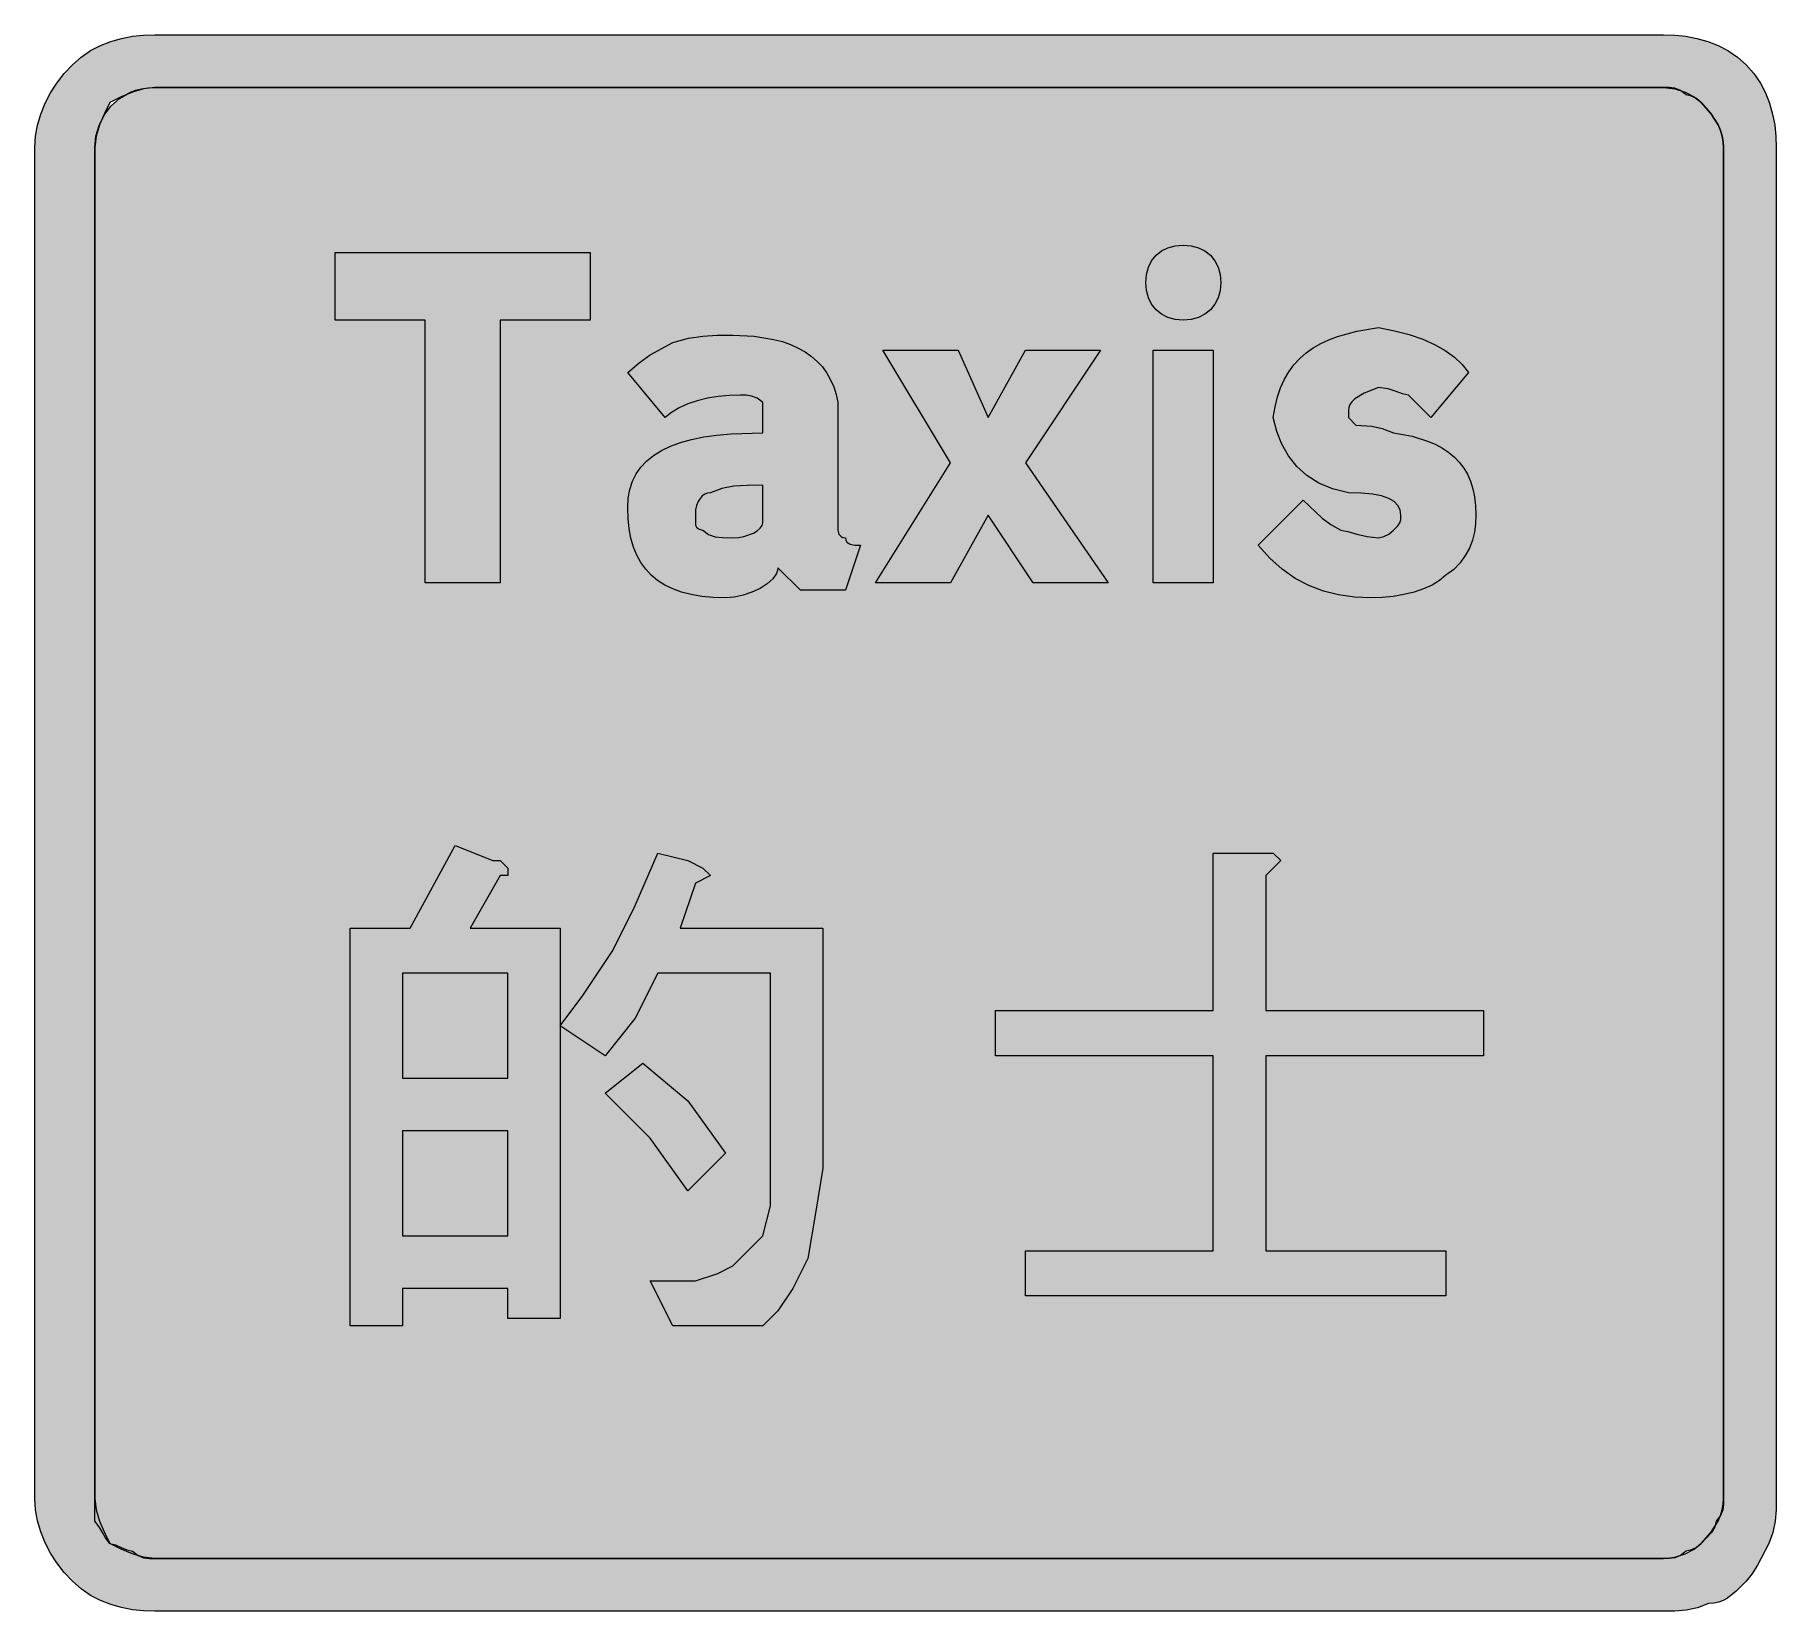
# Model space of a CAD drawing. Header units: metres. Extents: x 145 to 423, y 9 to 261.
import ezdxf

# ---------------------------------------------------------------- set-up
doc = ezdxf.new("R2010")
doc.units = ezdxf.units.M
doc.layers.add('FILL_BLACK_000000', color=7, linetype='Continuous', true_color=0x000000)
doc.layers.add('FILL_WHITE_FFFFFF', color=7, linetype='Continuous', true_color=0xffffff)

msp = doc.modelspace()

# ---------------------------------------------------------------- hatches: boundary and pattern name
at = {"layer": 'FILL_BLACK_000000', "true_color": 0x000000}
h = msp.add_hatch(color=7, dxfattribs=at)
h.dxf.hatch_style = 1
h.paths.add_polyline_path([(406.89, 261.06), (408.67, 260.88), (410.43, 260.55), (412.14, 260.07), (413.8, 259.42), (415.38, 258.59), (416.89, 257.56), (418.29, 256.32), (419.53, 254.92), (420.56, 253.41), (421.39, 251.83), (422.04, 250.17), (422.52, 248.46), (422.85, 246.7), (423.03, 244.92), (423.09, 243.12), (423.09, 27.12), (423.07, 25.32), (422.94, 23.52), (422.58, 21.72), (421.89, 19.92), (420.09, 16.47), (419.19, 15.03), (418.29, 13.92), (416.68, 12.34), (415.29, 11.22), (414.61, 10.83), (413.9, 10.54), (413.14, 10.38), (412.29, 10.32), (410.49, 9.63), (408.69, 9.27), (406.89, 9.14), (405.09, 9.12), (163.89, 9.12), (162.09, 9.18), (160.31, 9.36), (158.55, 9.69), (156.84, 10.17), (155.18, 10.82), (153.6, 11.65), (152.09, 12.68), (150.69, 13.92), (149.4, 15.32), (148.23, 16.83), (147.21, 18.41), (146.34, 20.07), (145.64, 21.78), (145.12, 23.54), (144.8, 25.32), (144.69, 27.12), (144.69, 243.12), (144.8, 244.92), (145.12, 246.7), (145.64, 248.46), (146.34, 250.17), (147.21, 251.83), (148.23, 253.41), (149.4, 254.92), (150.69, 256.32), (152.09, 257.56), (153.6, 258.59), (155.18, 259.42), (156.84, 260.07), (158.55, 260.55), (160.31, 260.88), (162.09, 261.06), (163.89, 261.12), (405.09, 261.12), (406.89, 261.06)])
h.paths.add_polyline_path([(414.46, 244.92), (414.18, 245.82), (413.79, 246.72), (412.67, 248.52), (411.09, 250.32), (410.34, 250.92), (409.57, 251.33), (408.69, 251.52), (407.79, 252.21), (406.89, 252.57), (405.99, 252.7), (405.09, 252.72), (163.89, 252.72), (162.09, 252.51), (160.29, 251.97), (158.49, 251.2), (156.69, 250.32), (155.81, 248.52), (155.04, 246.72), (154.5, 244.92), (154.29, 243.12), (154.29, 27.12), (154.5, 25.32), (155.04, 23.52), (155.81, 21.72), (156.69, 19.92), (157.59, 19.73), (158.49, 19.32), (159.39, 18.91), (160.29, 18.72), (161.19, 18.03), (162.09, 17.67), (162.99, 17.54), (163.89, 17.52), (405.09, 17.52), (406.87, 17.73), (408.54, 18.27), (409.98, 19.04), (411.09, 19.92), (412.66, 21.72), (413.79, 23.52), (414.18, 24.42), (414.46, 25.32), (414.63, 26.22), (414.69, 27.12), (414.69, 243.12), (414.63, 244.02), (414.46, 244.92)], flags=16)
h = msp.add_hatch(color=7, dxfattribs=at)
h.dxf.hatch_style = 1
h.paths.add_polyline_path([(219.09, 173.52), (207.09, 173.52), (207.09, 215.52), (192.69, 215.52), (192.69, 226.32), (233.49, 226.32), (233.49, 215.52), (219.09, 215.52), (219.09, 173.52)])
h = msp.add_hatch(color=7, dxfattribs=at)
h.dxf.hatch_style = 1
h.paths.add_polyline_path([(334.18, 220.23), (333.86, 219.06), (333.34, 218.04), (332.64, 217.17), (331.77, 216.47), (330.75, 215.95), (329.58, 215.63), (328.29, 215.52), (327, 215.63), (325.83, 215.95), (324.81, 216.47), (323.94, 217.17), (323.24, 218.04), (322.72, 219.06), (322.4, 220.23), (322.29, 221.52), (322.4, 222.81), (322.72, 223.98), (323.24, 225), (323.94, 225.87), (324.81, 226.57), (325.83, 227.09), (327, 227.41), (328.29, 227.52), (329.58, 227.41), (330.75, 227.09), (331.77, 226.57), (332.64, 225.87), (333.34, 225), (333.86, 223.98), (334.18, 222.81), (334.29, 221.52), (334.18, 220.23)])
h = msp.add_hatch(color=7, dxfattribs=at)
h.dxf.hatch_style = 1
h.paths.add_polyline_path([(261.09, 201.12), (261.09, 202.32), (260.19, 203.01), (259.29, 203.37), (258.39, 203.5), (257.49, 203.52), (255.69, 203.46), (253.93, 203.29), (252.22, 203.01), (250.59, 202.62), (249.08, 202.11), (247.7, 201.49), (246.5, 200.76), (245.49, 199.92), (239.49, 207.12), (241.29, 208.71), (243.09, 209.97), (246.69, 211.92), (249.2, 212.61), (251.49, 212.97), (253.78, 213.1), (256.29, 213.12), (259.72, 212.95), (262.8, 212.44), (264.2, 212.07), (265.51, 211.6), (266.72, 211.05), (267.84, 210.42), (268.86, 209.7), (269.78, 208.9), (270.6, 208.02), (271.31, 207.04), (271.92, 205.99), (272.42, 204.85), (272.81, 203.63), (273.09, 202.32), (273.09, 181.92), (273.24, 181.32), (273.6, 180.91), (273.89, 180.77), (274.29, 180.72), (274.34, 180.32), (274.5, 180.03), (275.04, 179.67), (275.81, 179.54), (276.69, 179.52), (274.29, 172.32), (267.09, 172.32), (263.49, 175.92), (263.44, 175.47), (263.28, 175.02), (262.68, 174.16), (261.78, 173.35), (260.64, 172.62), (259.33, 172.01), (257.92, 171.53), (256.48, 171.23), (255.09, 171.12), (253.14, 171.18), (251.32, 171.34), (249.64, 171.63), (248.1, 172.02), (246.69, 172.53), (245.41, 173.14), (244.26, 173.88), (243.24, 174.72), (242.35, 175.68), (241.58, 176.74), (240.93, 177.93), (240.41, 179.22), (240, 180.63), (239.72, 182.14), (239.55, 183.78), (239.49, 185.52), (239.57, 187.04), (239.83, 188.45), (240.25, 189.75), (240.84, 190.94), (241.6, 192.03), (242.53, 193.01), (243.62, 193.89), (244.89, 194.67), (246.32, 195.35), (247.93, 195.94), (249.7, 196.43), (251.64, 196.83), (253.75, 197.13), (256.03, 197.35), (261.09, 197.52), (261.09, 199.92), (261.09, 201.12)])
h.paths.add_polyline_path([(250.34, 182.72), (250.48, 182.43), (250.89, 182.07), (251.49, 181.92), (252.41, 181.23), (253.44, 180.87), (254.7, 180.74), (256.29, 180.72), (257.19, 180.77), (258.05, 180.93), (259.59, 181.47), (260.2, 181.83), (260.68, 182.24), (260.98, 182.67), (261.09, 183.12), (261.09, 189.12), (258.6, 189.1), (256.44, 188.97), (254.51, 188.61), (252.69, 187.92), (252.24, 187.86), (251.81, 187.69), (251.4, 187.41), (251.04, 187.02), (250.73, 186.51), (250.5, 185.89), (250.34, 185.16), (250.29, 184.32), (250.29, 183.12), (250.34, 182.72)], flags=16)
h = msp.add_hatch(color=7, dxfattribs=at)
h.dxf.hatch_style = 1
h.paths.add_polyline_path([(375.03, 182.97), (374.85, 181.64), (374.52, 180.33), (374.04, 179.07), (373.39, 177.86), (372.56, 176.73), (371.53, 175.67), (370.29, 174.72), (369.28, 173.88), (368.08, 173.14), (366.7, 172.53), (365.19, 172.02), (363.56, 171.63), (361.85, 171.34), (360.09, 171.18), (358.29, 171.12), (355.65, 171.23), (353.11, 171.59), (350.7, 172.2), (348.39, 173.07), (346.2, 174.23), (344.12, 175.68), (342.15, 177.44), (340.29, 179.52), (347.49, 186.72), (350.49, 183.87), (351.88, 182.84), (353.49, 181.92), (354.6, 181.73), (356.04, 181.32), (357.71, 180.91), (359.49, 180.72), (360.37, 180.91), (361.14, 181.32), (361.89, 181.92), (362.58, 182.63), (362.94, 183.12), (363.07, 183.61), (363.09, 184.32), (362.98, 185.16), (362.62, 185.89), (362.01, 186.51), (361.14, 187.02), (359.98, 187.41), (358.53, 187.69), (356.77, 187.86), (354.69, 187.92), (352.16, 188.53), (349.95, 189.46), (348.05, 190.66), (346.44, 192.12), (345.12, 193.8), (344.06, 195.68), (343.25, 197.73), (342.69, 199.92), (342.97, 201.65), (343.36, 203.25), (343.86, 204.71), (344.47, 206.05), (345.18, 207.27), (346, 208.38), (346.92, 209.38), (347.94, 210.27), (349.06, 211.07), (350.27, 211.77), (351.58, 212.38), (352.98, 212.91), (356.06, 213.75), (359.49, 214.32), (362.08, 213.81), (364.44, 213.19), (366.58, 212.46), (368.49, 211.62), (370.18, 210.66), (371.64, 209.59), (372.88, 208.41), (373.89, 207.12), (367.89, 199.92), (364.29, 203.52), (363.37, 203.71), (362.34, 204.12), (361.08, 204.53), (359.49, 204.72), (357.22, 203.82), (355.74, 202.92), (355.26, 202.47), (354.93, 202.02), (354.75, 201.57), (354.69, 201.12), (354.69, 199.92), (355.89, 198.72), (358.44, 198.57), (360.11, 198.21), (361.89, 197.52), (364.87, 196.95), (367.5, 196.13), (368.67, 195.62), (369.76, 195.03), (370.75, 194.37), (371.64, 193.62), (372.43, 192.79), (373.13, 191.87), (373.72, 190.86), (374.21, 189.76), (374.59, 188.55), (374.87, 187.25), (375.03, 185.84), (375.09, 184.32), (375.03, 182.97)])
h = msp.add_hatch(color=7, dxfattribs=at)
h.dxf.hatch_style = 1
h.paths.add_polyline_path([(315.09, 210.72), (303.09, 192.72), (316.29, 173.52), (304.29, 173.52), (297.09, 184.32), (291.09, 173.52), (279.09, 173.52), (291.09, 192.72), (280.29, 210.72), (292.29, 210.72), (297.09, 199.92), (303.09, 210.72), (315.09, 210.72)])
h = msp.add_hatch(color=7, dxfattribs=at)
h.dxf.hatch_style = 1
h.paths.add_polyline_path([(323.49, 173.52), (323.49, 210.72), (333.09, 210.72), (333.09, 173.52), (323.49, 173.52)])
h = msp.add_hatch(color=7, dxfattribs=at)
h.dxf.hatch_style = 1
h.paths.add_polyline_path([(220.29, 127.92), (220.29, 126.72), (219.09, 126.72), (214.29, 118.32), (228.69, 118.32), (228.69, 55.92), (220.29, 55.92), (220.29, 60.72), (203.49, 60.72), (203.49, 54.72), (195.09, 54.72), (195.09, 118.32), (204.69, 118.32), (211.89, 131.52), (217.89, 129.12), (219.09, 129.12), (220.29, 127.92)])
h.paths.add_polyline_path([(203.49, 111.12), (203.49, 94.32), (220.29, 94.32), (220.29, 111.12), (203.49, 111.12)], flags=16)
h.paths.add_polyline_path([(220.29, 85.92), (203.49, 85.92), (203.49, 69.12), (220.29, 69.12), (220.29, 85.92)], flags=16)
h = msp.add_hatch(color=7, dxfattribs=at)
h.dxf.hatch_style = 1
h.paths.add_polyline_path([(251.49, 127.92), (252.69, 126.72), (250.29, 125.52), (247.89, 118.32), (270.69, 118.32), (270.69, 88.32), (270.69, 79.92), (269.49, 72.72), (268.29, 65.52), (265.89, 60.72), (263.49, 57.12), (261.09, 54.72), (256.29, 54.72), (252.69, 54.72), (246.69, 54.72), (243.09, 61.92), (250.29, 61.92), (253.89, 63.12), (256.29, 64.32), (258.69, 66.72), (261.09, 69.12), (262.29, 73.92), (262.29, 77.52), (262.29, 83.52), (262.29, 89.52), (262.29, 111.12), (244.29, 111.12), (240.69, 103.92), (235.89, 97.92), (228.69, 102.72), (232.29, 107.52), (237.09, 114.72), (240.69, 121.92), (244.29, 130.32), (249.09, 129.12), (251.49, 127.92)])
h = msp.add_hatch(color=7, dxfattribs=at)
h.dxf.hatch_style = 1
h.paths.add_polyline_path([(342.69, 130.32), (343.89, 129.12), (342.69, 127.92), (341.49, 126.72), (341.49, 105.12), (376.29, 105.12), (376.29, 97.92), (341.49, 97.92), (341.49, 66.72), (370.29, 66.72), (370.29, 59.52), (303.09, 59.52), (303.09, 66.72), (333.09, 66.72), (333.09, 97.92), (298.29, 97.92), (298.29, 105.12), (333.09, 105.12), (333.09, 130.32), (339.09, 130.32), (342.69, 130.32)])
h = msp.add_hatch(color=7, dxfattribs=at)
h.dxf.hatch_style = 1
h.paths.add_polyline_path([(249.09, 90.72), (255.09, 82.32), (249.09, 76.32), (243.09, 84.72), (235.89, 91.92), (241.89, 96.72), (249.09, 90.72)])
at = {"layer": 'FILL_WHITE_FFFFFF', "true_color": 0xffffff}
h = msp.add_hatch(color=7, dxfattribs=at)
h.dxf.hatch_style = 1
h.paths.add_polyline_path([(405.09, 252.72), (406.87, 252.51), (408.54, 251.97), (409.98, 251.2), (411.09, 250.32), (412.66, 248.52), (413.79, 246.72), (414.18, 245.82), (414.46, 244.92), (414.63, 244.02), (414.69, 243.12), (414.69, 27.12), (414.67, 26.22), (414.54, 25.32), (414.18, 24.42), (413.49, 23.52), (413.28, 22.62), (412.74, 21.72), (411.09, 19.92), (410.34, 19.32), (409.57, 18.91), (408.69, 18.72), (407.79, 18.03), (406.89, 17.67), (405.99, 17.54), (405.09, 17.52), (163.89, 17.52), (162.09, 17.73), (160.29, 18.27), (158.49, 19.04), (156.69, 19.92), (155.98, 20.82), (155.49, 21.72), (155, 22.62), (154.29, 23.52), (154.29, 27.12), (154.29, 243.12), (154.46, 244.91), (154.95, 246.64), (155.75, 248.27), (156.84, 249.72), (158.22, 250.95), (159.86, 251.89), (160.78, 252.25), (161.75, 252.5), (162.79, 252.66), (163.89, 252.72), (405.09, 252.72)])

# ---------------------------------------------------------------- linework, layer by layer
at = {"layer": 'FILL_BLACK_000000', "lineweight": 0, "true_color": 0x000000}
for points in [[(406.89, 261.06), (408.67, 260.88), (410.43, 260.55), (412.14, 260.07), (413.8, 259.42), (415.38, 258.59), (416.89, 257.56), (418.29, 256.32), (419.53, 254.92), (420.56, 253.41), (421.39, 251.83), (422.04, 250.17), (422.52, 248.46), (422.85, 246.7), (423.03, 244.92), (423.09, 243.12), (423.09, 27.12), (423.07, 25.32), (422.94, 23.52), (422.58, 21.72), (421.89, 19.92), (420.09, 16.47), (419.19, 15.03), (418.29, 13.92), (416.68, 12.34), (415.29, 11.22), (414.61, 10.83), (413.9, 10.54), (413.14, 10.38), (412.29, 10.32), (410.49, 9.63), (408.69, 9.27), (406.89, 9.14), (405.09, 9.12), (163.89, 9.12), (162.09, 9.18), (160.31, 9.36), (158.55, 9.69), (156.84, 10.17), (155.18, 10.82), (153.6, 11.65), (152.09, 12.68), (150.69, 13.92), (149.4, 15.32), (148.23, 16.83), (147.21, 18.41), (146.34, 20.07), (145.64, 21.78), (145.12, 23.54), (144.8, 25.32), (144.69, 27.12), (144.69, 243.12), (144.8, 244.92), (145.12, 246.7), (145.64, 248.46), (146.34, 250.17), (147.21, 251.83), (148.23, 253.41), (149.4, 254.92), (150.69, 256.32), (152.09, 257.56), (153.6, 258.59), (155.18, 259.42), (156.84, 260.07), (158.55, 260.55), (160.31, 260.88), (162.09, 261.06), (163.89, 261.12), (405.09, 261.12)], [(414.46, 244.92), (414.18, 245.82), (413.79, 246.72), (412.67, 248.52), (411.09, 250.32), (410.34, 250.92), (409.57, 251.33), (408.69, 251.52), (407.79, 252.21), (406.89, 252.57), (405.99, 252.7), (405.09, 252.72), (163.89, 252.72), (162.09, 252.51), (160.29, 251.97), (158.49, 251.2), (156.69, 250.32), (155.81, 248.52), (155.04, 246.72), (154.5, 244.92), (154.29, 243.12), (154.29, 27.12), (154.5, 25.32), (155.04, 23.52), (155.81, 21.72), (156.69, 19.92), (157.59, 19.73), (158.49, 19.32), (159.39, 18.91), (160.29, 18.72), (161.19, 18.03), (162.09, 17.67), (162.99, 17.54), (163.89, 17.52), (405.09, 17.52), (406.87, 17.73), (408.54, 18.27), (409.98, 19.04), (411.09, 19.92), (412.66, 21.72), (413.79, 23.52), (414.18, 24.42), (414.46, 25.32), (414.63, 26.22), (414.69, 27.12), (414.69, 243.12), (414.63, 244.02)], [(219.09, 173.52), (207.09, 173.52), (207.09, 215.52), (192.69, 215.52), (192.69, 226.32), (233.49, 226.32), (233.49, 215.52), (219.09, 215.52)], [(334.18, 220.23), (333.86, 219.06), (333.34, 218.04), (332.64, 217.17), (331.77, 216.47), (330.75, 215.95), (329.58, 215.63), (328.29, 215.52), (327, 215.63), (325.83, 215.95), (324.81, 216.47), (323.94, 217.17), (323.24, 218.04), (322.72, 219.06), (322.4, 220.23), (322.29, 221.52), (322.4, 222.81), (322.72, 223.98), (323.24, 225), (323.94, 225.87), (324.81, 226.57), (325.83, 227.09), (327, 227.41), (328.29, 227.52), (329.58, 227.41), (330.75, 227.09), (331.77, 226.57), (332.64, 225.87), (333.34, 225), (333.86, 223.98), (334.18, 222.81), (334.29, 221.52)], [(261.09, 201.12), (261.09, 202.32), (260.19, 203.01), (259.29, 203.37), (258.39, 203.5), (257.49, 203.52), (255.69, 203.46), (253.93, 203.29), (252.22, 203.01), (250.59, 202.62), (249.08, 202.11), (247.7, 201.49), (246.5, 200.76), (245.49, 199.92), (239.49, 207.12), (241.29, 208.71), (243.09, 209.97), (246.69, 211.92), (249.2, 212.61), (251.49, 212.97), (253.78, 213.1), (256.29, 213.12), (259.72, 212.95), (262.8, 212.44), (264.2, 212.07), (265.51, 211.6), (266.72, 211.05), (267.84, 210.42), (268.86, 209.7), (269.78, 208.9), (270.6, 208.02), (271.31, 207.04), (271.92, 205.99), (272.42, 204.85), (272.81, 203.63), (273.09, 202.32), (273.09, 181.92), (273.24, 181.32), (273.6, 180.91), (273.89, 180.77), (274.29, 180.72), (274.34, 180.32), (274.5, 180.03), (275.04, 179.67), (275.81, 179.54), (276.69, 179.52), (274.29, 172.32), (267.09, 172.32), (263.49, 175.92), (263.44, 175.47), (263.28, 175.02), (262.68, 174.16), (261.78, 173.35), (260.64, 172.62), (259.33, 172.01), (257.92, 171.53), (256.48, 171.23), (255.09, 171.12), (253.14, 171.18), (251.32, 171.34), (249.64, 171.63), (248.1, 172.02), (246.69, 172.53), (245.41, 173.14), (244.26, 173.88), (243.24, 174.72), (242.35, 175.68), (241.58, 176.74), (240.93, 177.93), (240.41, 179.22), (240, 180.63), (239.72, 182.14), (239.55, 183.78), (239.49, 185.52), (239.57, 187.04), (239.83, 188.45), (240.25, 189.75), (240.84, 190.94), (241.6, 192.03), (242.53, 193.01), (243.62, 193.89), (244.89, 194.67), (246.32, 195.35), (247.93, 195.94), (249.7, 196.43), (251.64, 196.83), (253.75, 197.13), (256.03, 197.35), (261.09, 197.52), (261.09, 199.92)], [(375.03, 182.97), (374.85, 181.64), (374.52, 180.33), (374.04, 179.07), (373.39, 177.86), (372.56, 176.73), (371.53, 175.67), (370.29, 174.72), (369.28, 173.88), (368.08, 173.14), (366.7, 172.53), (365.19, 172.02), (363.56, 171.63), (361.85, 171.34), (360.09, 171.18), (358.29, 171.12), (355.65, 171.23), (353.11, 171.59), (350.7, 172.2), (348.39, 173.07), (346.2, 174.23), (344.12, 175.68), (342.15, 177.44), (340.29, 179.52), (347.49, 186.72), (350.49, 183.87), (351.88, 182.84), (353.49, 181.92), (354.6, 181.73), (356.04, 181.32), (357.71, 180.91), (359.49, 180.72), (360.37, 180.91), (361.14, 181.32), (361.89, 181.92), (362.58, 182.63), (362.94, 183.12), (363.07, 183.61), (363.09, 184.32), (362.98, 185.16), (362.62, 185.89), (362.01, 186.51), (361.14, 187.02), (359.98, 187.41), (358.53, 187.69), (356.77, 187.86), (354.69, 187.92), (352.16, 188.53), (349.95, 189.46), (348.05, 190.66), (346.44, 192.12), (345.12, 193.8), (344.06, 195.68), (343.25, 197.73), (342.69, 199.92), (342.97, 201.65), (343.36, 203.25), (343.86, 204.71), (344.47, 206.05), (345.18, 207.27), (346, 208.38), (346.92, 209.38), (347.94, 210.27), (349.06, 211.07), (350.27, 211.77), (351.58, 212.38), (352.98, 212.91), (356.06, 213.75), (359.49, 214.32), (362.08, 213.81), (364.44, 213.19), (366.58, 212.46), (368.49, 211.62), (370.18, 210.66), (371.64, 209.59), (372.88, 208.41), (373.89, 207.12), (367.89, 199.92), (364.29, 203.52), (363.37, 203.71), (362.34, 204.12), (361.08, 204.53), (359.49, 204.72), (357.22, 203.82), (355.74, 202.92), (355.26, 202.47), (354.93, 202.02), (354.75, 201.57), (354.69, 201.12), (354.69, 199.92), (355.89, 198.72), (358.44, 198.57), (360.11, 198.21), (361.89, 197.52), (364.87, 196.95), (367.5, 196.13), (368.67, 195.62), (369.76, 195.03), (370.75, 194.37), (371.64, 193.62), (372.43, 192.79), (373.13, 191.87), (373.72, 190.86), (374.21, 189.76), (374.59, 188.55), (374.87, 187.25), (375.03, 185.84), (375.09, 184.32)], [(315.09, 210.72), (303.09, 192.72), (316.29, 173.52), (304.29, 173.52), (297.09, 184.32), (291.09, 173.52), (279.09, 173.52), (291.09, 192.72), (280.29, 210.72), (292.29, 210.72), (297.09, 199.92), (303.09, 210.72)], [(323.49, 173.52), (323.49, 210.72), (333.09, 210.72), (333.09, 173.52)], [(250.34, 182.72), (250.48, 182.43), (250.89, 182.07), (251.49, 181.92), (252.41, 181.23), (253.44, 180.87), (254.7, 180.74), (256.29, 180.72), (257.19, 180.77), (258.05, 180.93), (259.59, 181.47), (260.2, 181.83), (260.68, 182.24), (260.98, 182.67), (261.09, 183.12), (261.09, 189.12), (258.6, 189.1), (256.44, 188.97), (254.51, 188.61), (252.69, 187.92), (252.24, 187.86), (251.81, 187.69), (251.4, 187.41), (251.04, 187.02), (250.73, 186.51), (250.5, 185.89), (250.34, 185.16), (250.29, 184.32), (250.29, 183.12)], [(220.29, 127.92), (220.29, 126.72), (219.09, 126.72), (214.29, 118.32), (228.69, 118.32), (228.69, 55.92), (220.29, 55.92), (220.29, 60.72), (203.49, 60.72), (203.49, 54.72), (195.09, 54.72), (195.09, 118.32), (204.69, 118.32), (211.89, 131.52), (217.89, 129.12), (219.09, 129.12)], [(251.49, 127.92), (252.69, 126.72), (250.29, 125.52), (247.89, 118.32), (270.69, 118.32), (270.69, 88.32), (270.69, 79.92), (269.49, 72.72), (268.29, 65.52), (265.89, 60.72), (263.49, 57.12), (261.09, 54.72), (256.29, 54.72), (252.69, 54.72), (246.69, 54.72), (243.09, 61.92), (250.29, 61.92), (253.89, 63.12), (256.29, 64.32), (258.69, 66.72), (261.09, 69.12), (262.29, 73.92), (262.29, 77.52), (262.29, 83.52), (262.29, 89.52), (262.29, 111.12), (244.29, 111.12), (240.69, 103.92), (235.89, 97.92), (228.69, 102.72), (232.29, 107.52), (237.09, 114.72), (240.69, 121.92), (244.29, 130.32), (249.09, 129.12)], [(342.69, 130.32), (343.89, 129.12), (342.69, 127.92), (341.49, 126.72), (341.49, 105.12), (376.29, 105.12), (376.29, 97.92), (341.49, 97.92), (341.49, 66.72), (370.29, 66.72), (370.29, 59.52), (303.09, 59.52), (303.09, 66.72), (333.09, 66.72), (333.09, 97.92), (298.29, 97.92), (298.29, 105.12), (333.09, 105.12), (333.09, 130.32), (339.09, 130.32)], [(203.49, 111.12), (203.49, 94.32), (220.29, 94.32), (220.29, 111.12)], [(249.09, 90.72), (255.09, 82.32), (249.09, 76.32), (243.09, 84.72), (235.89, 91.92), (241.89, 96.72)], [(220.29, 85.92), (203.49, 85.92), (203.49, 69.12), (220.29, 69.12)]]:
    msp.add_lwpolyline(points, close=True, dxfattribs=at)
at = {"layer": 'FILL_WHITE_FFFFFF', "lineweight": 0, "true_color": 0xffffff}
msp.add_lwpolyline([(405.09, 252.72), (406.87, 252.51), (408.54, 251.97), (409.98, 251.2), (411.09, 250.32), (412.66, 248.52), (413.79, 246.72), (414.18, 245.82), (414.46, 244.92), (414.63, 244.02), (414.69, 243.12), (414.69, 27.12), (414.67, 26.22), (414.54, 25.32), (414.18, 24.42), (413.49, 23.52), (413.28, 22.62), (412.74, 21.72), (411.09, 19.92), (410.34, 19.32), (409.57, 18.91), (408.69, 18.72), (407.79, 18.03), (406.89, 17.67), (405.99, 17.54), (405.09, 17.52), (163.89, 17.52), (162.09, 17.73), (160.29, 18.27), (158.49, 19.04), (156.69, 19.92), (155.98, 20.82), (155.49, 21.72), (155, 22.62), (154.29, 23.52), (154.29, 27.12), (154.29, 243.12), (154.46, 244.91), (154.95, 246.64), (155.75, 248.27), (156.84, 249.72), (158.22, 250.95), (159.86, 251.89), (160.78, 252.25), (161.75, 252.5), (162.79, 252.66), (163.89, 252.72)], close=True, dxfattribs=at)

doc.saveas('drawing.dxf')
